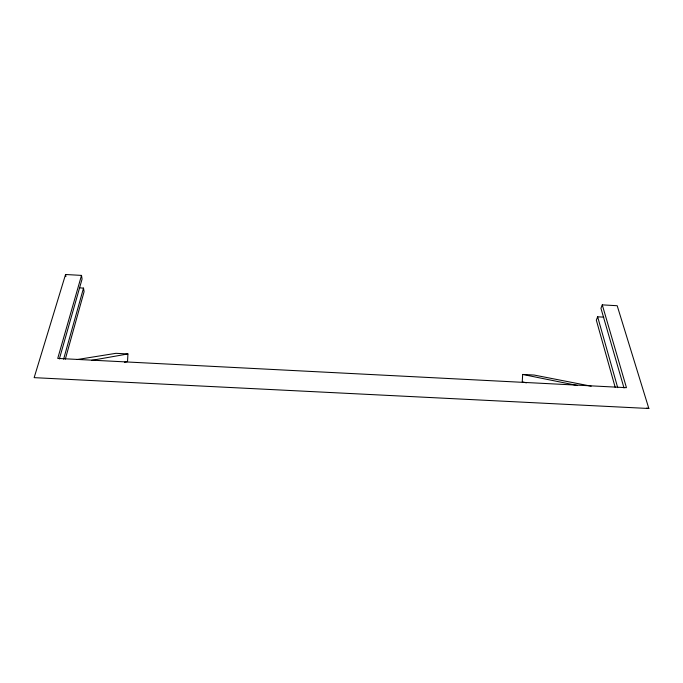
<?xml version="1.0" encoding="UTF-8"?>
<svg xmlns="http://www.w3.org/2000/svg" width="683" height="683" viewBox="0 0 683 683"><rect width="100%" height="100%" fill="white"/><g stroke="black" fill="none" stroke-linecap="round" stroke-linejoin="round"><path stroke-width="1.02" d="M77.094 359.548L115.939 353.324L127.926 353.948L127.533 361.572L124.451 362.263M591.179 386.185L534.063 375.035L522.666 374.446L522.247 381.891L526.38 382.856M65.32 359.164L84.086 291.675L83.514 288.106L79.638 287.885M63.604 359.215L83.514 288.106M59.344 358.993L82.08 279.057L81.508 275.403L65.559 274.498L34.15 377.648L648.85 408.502L617.193 305.719L602.278 304.874L600.946 308.306L624.014 388.012M81.508 275.403L57.739 358.413L626.456 387.671L602.278 304.874M603.772 317.151L597.634 316.81L596.327 320.165L615.195 387.372M91.624 360.351L127.926 353.948M522.666 374.446L577.562 385.536M646.775 408.033L648.85 408.502M597.634 316.81L617.697 387.637M65.559 274.498L65.918 276.538"/></g></svg>
